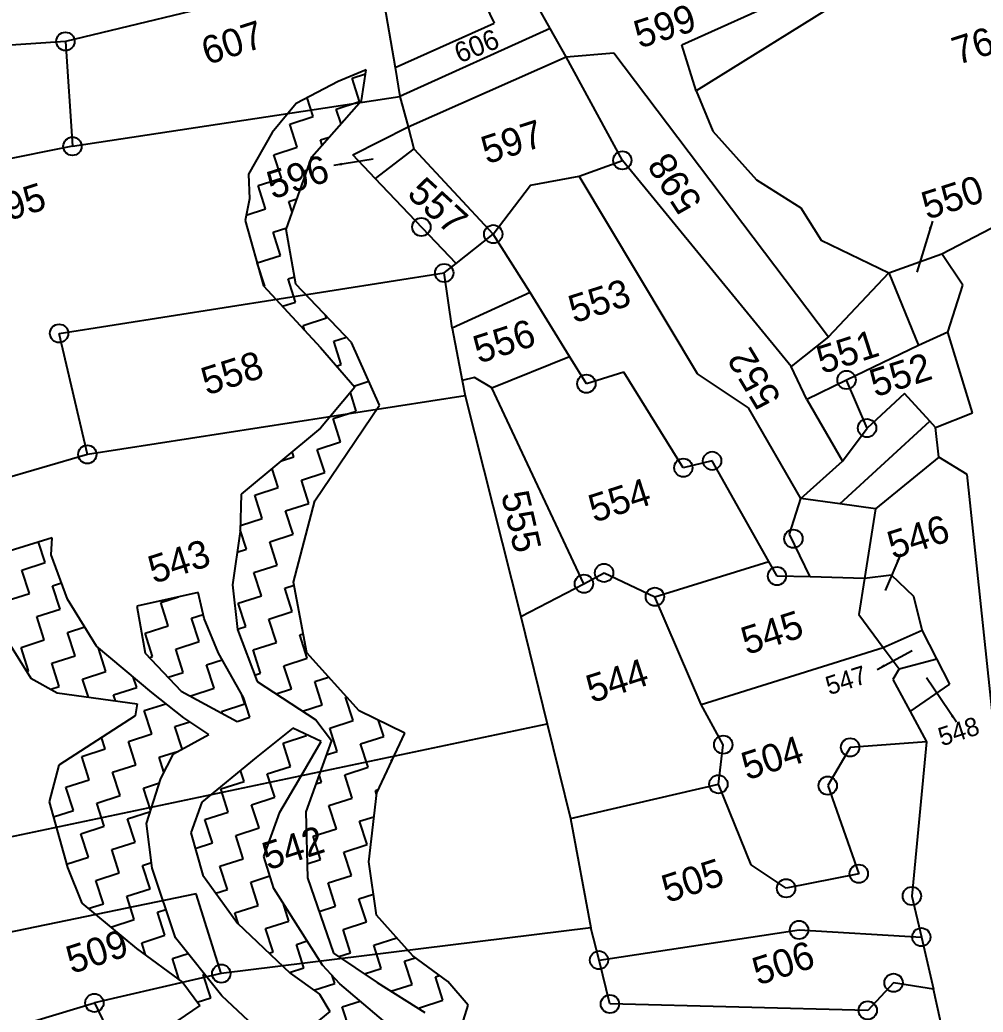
# Model space of a CAD drawing. Header units: metres. Extents: x 305262 to 307111, y 1940505 to 1944566.
# Drawn here: x 306001.3 to 306300.6, y 1942888.1 to 1943196.4 of the extents above; entities that cross this region are included whole.
import ezdxf

# ---------------------------------------------------------------- set-up
doc = ezdxf.new("R2010")
doc.units = ezdxf.units.M
doc.header["$MEASUREMENT"] = 0
for name, color, linetype in [('POLY_HATCH', 12, 'Continuous'), ('POLY_PARCEL', 6, 'Continuous'), ('TEXT_PARCEL', 7, 'Continuous')]:
    doc.layers.add(name, color=color, linetype=linetype)
doc.styles.get("Standard").update_dxf_attribs({"font": 'simplex.shx'})
doc.styles.add('TEXT_MAP', font='')
doc.styles.get('TEXT_MAP').set_extended_font_data('Kruti Dev 050')
doc.dimstyles.get("Standard").update_dxf_attribs({"dimtxt": 0.18, "dimasz": 0.18, "dimexe": 0.18, "dimexo": 0.0625, "dimgap": 0.09, "dimtad": 0, "dimtih": 1, "dimtoh": 1, "dimdec": 4, "dimzin": 0, "dimdsep": 46, "dimtxsty": 'Standard', "dimcen": 0.09, "dimadec": 0, "dimazin": 0, "dimtfac": 1, "dimtdec": 4, "dimtofl": 0, "dimtmove": 0, "dimatfit": 3, "dimfxl": 1, "dimtolj": 1, "dimtzin": 0, "dimarcsym": 0})

msp = doc.modelspace()

# ---------------------------------------------------------------- linework, layer by layer
for centre in [(306015.49, 1943189.76), (306017.67, 1943157.16), (306188.53, 1943152.79), (306126.08, 1943132.08), (306148.42, 1943129.86), (306133.17, 1943117.79), (306013.52, 1943099.02), (306177.35, 1943083.39), (306258.19, 1943084.55), (306264.57, 1943069.59), (306022.29, 1943061.43), (306216.44, 1943059.43), (306207.48, 1943057.27), (306241.69, 1943035.22), (306182.86, 1943024.62), (306236.59, 1943023.63), (306176.61, 1943021.24), (306198.64, 1943017.18), (306219.89, 1942971.24), (306259.32, 1942970.4), (306218.37, 1942958.96), (306252.34, 1942958.52), (306262.01, 1942931.14), (306239.42, 1942926.61), (306278.49, 1942924.22), (306243.44, 1942913.67), (306281.44, 1942911.44), (306181.28, 1942904.29), (306063.91, 1942900.12), (306272.8, 1942897.25), (306024.47, 1942891.02), (306184.69, 1942890.67), (306264.78, 1942888.69)]:
    msp.add_circle(centre, 2.85)
at = {"layer": 'POLY_HATCH'}
for p, q in [((306108.89, 1943180.91), (306100.26, 1943177.31)), ((306107.5, 1943171.41), (306108.89, 1943180.91)), ((306100.26, 1943177.31), (306087.22, 1943170.44)), ((306092.01, 1943153.88), (306107.5, 1943171.41)), ((306087.22, 1943170.44), (306079.67, 1943161.49)), ((306079.67, 1943161.49), (306072.36, 1943148.45)), ((306084.03, 1943131.27), (306092.01, 1943153.88)), ((306072.36, 1943148.45), (306072.66, 1943140.83)), ((306072.66, 1943140.83), (306071.34, 1943134.14)), ((306071.34, 1943134.14), (306071.34, 1943134.14)), ((306071.34, 1943134.14), (306077.08, 1943113.81)), ((306087.07, 1943114.35), (306084.03, 1943131.27)), ((306077.08, 1943113.81), (306094.74, 1943094.64)), ((306104.42, 1943096.15), (306087.07, 1943114.35)), ((306094.74, 1943094.64), (306105.4, 1943082.3)), ((306113.07, 1943076.75), (306104.42, 1943096.15)), ((306105.4, 1943082.3), (306094.79, 1943069.54)), ((306092.93, 1943047.03), (306113.07, 1943076.75)), ((306094.79, 1943069.54), (306070.09, 1943049.04)), ((306070.09, 1943049.04), (306069.8, 1943037.46)), ((306086.37, 1943021.68), (306092.93, 1943047.03)), ((306069.8, 1943037.46), (306067.36, 1943020.91)), ((306011.32, 1943035.49), (305986.27, 1943027.7)), ((306011.1, 1943030.21), (306011.32, 1943035.49)), ((306016.13, 1943016.48), (306011.1, 1943030.21)), ((306067.36, 1943020.91), (306068.91, 1943007.04)), ((306090.48, 1942999.76), (306086.37, 1943021.68)), ((306056.76, 1943018.55), (306037.66, 1943014.3)), ((306058.59, 1943010.48), (306056.76, 1943018.55)), ((306025.13, 1943001.87), (306016.13, 1943016.48)), ((306037.66, 1943014.3), (306040.27, 1942999.68)), ((305993.17, 1943010.41), (306004.72, 1942991.95)), ((306063.01, 1942999.62), (306058.59, 1943010.48)), ((306068.91, 1943007.04), (306075.02, 1942990.9)), ((306042.35, 1942987.45), (306025.13, 1943001.87)), ((306040.27, 1942999.68), (306051.42, 1942987.91)), ((306070.81, 1942985.86), (306063.01, 1942999.62)), ((306106.71, 1942981.73), (306090.48, 1942999.76)), ((306004.72, 1942991.95), (306012.88, 1942987.36)), ((306075.02, 1942990.9), (306093.29, 1942978.97)), ((306012.88, 1942987.36), (306037.8, 1942983.89)), ((306052.25, 1942979.58), (306042.35, 1942987.45)), ((306051.42, 1942987.91), (306068.88, 1942978.48)), ((306037.8, 1942983.89), (306037.12, 1942980.2)), ((306072.78, 1942979.74), (306070.81, 1942985.86)), ((306120.96, 1942974.83), (306106.71, 1942981.73)), ((306037.12, 1942980.2), (306013.44, 1942964.83)), ((306060.06, 1942974.42), (306052.25, 1942979.58)), ((306068.88, 1942978.48), (306072.78, 1942979.74)), ((306093.29, 1942978.97), (306098.12, 1942972.54)), ((306049.08, 1942968.43), (306060.06, 1942974.42)), ((306086.16, 1942976.37), (306074.71, 1942967.23)), ((306094.93, 1942972.24), (306086.16, 1942976.37)), ((306112.22, 1942956.25), (306120.96, 1942974.83)), ((306087.93, 1942960.07), (306094.93, 1942972.24)), ((306098.12, 1942972.54), (306090.21, 1942950.35)), ((306045.12, 1942960.71), (306049.08, 1942968.43)), ((306013.44, 1942964.83), (306010.41, 1942953.44)), ((306074.71, 1942967.23), (306057.83, 1942953.37)), ((306040.71, 1942946.71), (306045.12, 1942960.71)), ((306082.15, 1942950.28), (306087.93, 1942960.07)), ((306109.73, 1942934.88), (306112.22, 1942956.25)), ((306010.41, 1942953.44), (306016.15, 1942933.11)), ((306057.83, 1942953.37), (306054.45, 1942943.85)), ((306077.1, 1942936.48), (306082.15, 1942950.28)), ((306090.21, 1942950.35), (306090.72, 1942929.83)), ((306042.41, 1942932.83), (306040.71, 1942946.71)), ((306054.45, 1942943.85), (306058.19, 1942930.67)), ((306080.28, 1942926.59), (306077.1, 1942936.48)), ((306112.13, 1942918.29), (306109.73, 1942934.88)), ((306016.15, 1942933.11), (306020.54, 1942921.96)), ((306049.65, 1942911.27), (306042.41, 1942932.83)), ((306058.19, 1942930.67), (306068.93, 1942915.78)), ((306090.72, 1942929.83), (306098.82, 1942906.5)), ((306095.41, 1942902.69), (306080.28, 1942926.59)), ((306020.54, 1942921.96), (306037.61, 1942907.95)), ((306068.93, 1942915.78), (306085.34, 1942900.22)), ((306123.42, 1942905.62), (306112.13, 1942918.29)), ((306064.07, 1942893.19), (306049.65, 1942911.27)), ((306037.61, 1942907.95), (306051.99, 1942897.35)), ((306098.82, 1942906.5), (306112.38, 1942897.3)), ((306134.29, 1942897.62), (306123.42, 1942905.62)), ((306085.34, 1942900.22), (306094.38, 1942893.71)), ((306100.72, 1942896.96), (306095.41, 1942902.69)), ((306051.99, 1942897.35), (306057.23, 1942890.21)), ((306112.38, 1942897.3), (306127.2, 1942888.01)), ((306140.65, 1942890.32), (306134.29, 1942897.62)), ((306114.34, 1942885.47), (306100.72, 1942896.96)), ((306072.4, 1942885.43), (306064.07, 1942893.19)), ((306094.38, 1942893.71), (306097.61, 1942888.3)), ((306057.23, 1942890.21), (306042.95, 1942880.54)), ((306097.61, 1942888.3), (306071.69, 1942867.07)), ((306137.31, 1942879.9), (306140.65, 1942890.32))]:
    msp.add_line(p, q, dxfattribs=at)
at = {"layer": 'POLY_HATCH', "linetype": 'Continuous'}
for p, q in [((306104.56, 1943178.3), (306108.71, 1943179.63)), ((306106.89, 1943171.06), (306104.56, 1943178.3)), ((306092.41, 1943166.41), (306090.55, 1943172.19)), ((306099.65, 1943168.73), (306106.89, 1943171.06)), ((306101.12, 1943164.18), (306099.65, 1943168.73)), ((306085.17, 1943164.08), (306092.41, 1943166.41)), ((306087.5, 1943156.84), (306085.17, 1943164.08)), ((306094.74, 1943159.17), (306097.46, 1943160.04)), ((306095.26, 1943157.55), (306094.74, 1943159.17)), ((306080.26, 1943154.51), (306087.5, 1943156.84)), ((306082.59, 1943147.27), (306080.26, 1943154.51)), ((306089.83, 1943149.6), (306090.59, 1943149.85)), ((306075.35, 1943144.95), (306082.59, 1943147.27)), ((306090.15, 1943148.6), (306089.83, 1943149.6)), ((306077.68, 1943137.71), (306075.35, 1943144.95)), ((306084.92, 1943140.04), (306087.41, 1943140.84)), ((306071.67, 1943135.77), (306077.68, 1943137.71)), ((306085.97, 1943136.76), (306084.92, 1943140.04)), ((306080.01, 1943130.47), (306084.23, 1943131.83)), ((306082.33, 1943123.23), (306080.01, 1943130.47)), ((306075.1, 1943120.9), (306082.33, 1943123.23)), ((306077.42, 1943113.66), (306075.1, 1943120.9)), ((306084.66, 1943115.99), (306086.66, 1943116.63)), ((306086.99, 1943108.75), (306084.66, 1943115.99)), ((306077.26, 1943113.61), (306077.42, 1943113.66)), ((306082.94, 1943107.45), (306086.99, 1943108.75)), ((306089.32, 1943101.51), (306096.56, 1943103.84)), ((306096.56, 1943103.84), (306096.29, 1943104.68)), ((306089.8, 1943100), (306089.32, 1943101.51)), ((306098.88, 1943096.6), (306102.79, 1943097.86)), ((306101.21, 1943089.37), (306098.88, 1943096.6)), ((306099.71, 1943088.88), (306101.21, 1943089.37)), ((306105.11, 1943082.63), (306109.78, 1943084.13)), ((306105.87, 1943074.89), (306104.02, 1943080.64)), ((306098.63, 1943072.56), (306105.87, 1943074.89)), ((306100.95, 1943065.32), (306098.63, 1943072.56)), ((306093.72, 1943062.99), (306100.95, 1943065.32)), ((306082.59, 1943059.42), (306086.48, 1943060.67)), ((306086.48, 1943060.67), (306085.98, 1943062.23)), ((306096.04, 1943055.76), (306093.72, 1943062.99)), ((306081.57, 1943051.1), (306079.67, 1943056.99)), ((306088.8, 1943053.43), (306096.04, 1943055.76)), ((306091.13, 1943046.19), (306088.8, 1943053.43)), ((306074.33, 1943048.77), (306081.57, 1943051.1)), ((306076.66, 1943041.53), (306074.33, 1943048.77)), ((306083.89, 1943043.86), (306091.13, 1943046.19)), ((306086.22, 1943036.62), (306083.89, 1943043.86)), ((306069.84, 1943039.34), (306076.66, 1943041.53)), ((306071.74, 1943031.97), (306069.81, 1943037.98)), ((306078.98, 1943034.3), (306086.22, 1943036.62)), ((306009.18, 1943027.82), (306007.13, 1943034.19)), ((306081.31, 1943027.06), (306078.98, 1943034.3)), ((306068.85, 1943031.04), (306071.74, 1943031.97)), ((306001.94, 1943025.5), (306009.18, 1943027.82)), ((306074.07, 1943024.73), (306081.31, 1943027.06)), ((306004.27, 1943018.26), (306001.94, 1943025.5)), ((306076.4, 1943017.49), (306074.07, 1943024.73)), ((306011.51, 1943020.59), (306014.3, 1943021.48)), ((306013.83, 1943013.35), (306011.51, 1943020.59)), ((306083.64, 1943019.82), (306086.55, 1943020.75)), ((305997.03, 1943015.93), (306004.27, 1943018.26)), ((306069.16, 1943015.16), (306076.4, 1943017.49)), ((306085.97, 1943012.58), (306083.64, 1943019.82)), ((306045.12, 1943015.42), (306050.59, 1943017.18)), ((306047.44, 1943008.18), (306045.12, 1943015.42)), ((306071.49, 1943007.92), (306069.16, 1943015.16)), ((306006.6, 1943011.02), (306013.83, 1943013.35)), ((306037.88, 1943013.09), (306037.86, 1943013.14)), ((306037.87, 1943013.09), (306037.88, 1943013.09)), ((306054.68, 1943010.51), (306058.32, 1943011.68)), ((306078.73, 1943010.25), (306085.97, 1943012.58)), ((306008.92, 1943003.78), (306006.6, 1943011.02)), ((306040.21, 1943005.85), (306047.44, 1943008.18)), ((306057.01, 1943003.27), (306054.68, 1943010.51)), ((306081.05, 1943003.01), (306078.73, 1943010.25)), ((306016.16, 1943006.11), (306021.47, 1943007.81)), ((306018.49, 1942998.87), (306016.16, 1943006.11)), ((306042.53, 1942998.61), (306040.21, 1943005.85)), ((306068.9, 1943007.09), (306071.49, 1943007.92)), ((306088.29, 1943005.34), (306089.37, 1943005.69)), ((306090.62, 1942998.1), (306088.29, 1943005.34)), ((306001.69, 1943001.45), (306008.92, 1943003.78)), ((306049.77, 1943000.94), (306057.01, 1943003.27)), ((306073.82, 1943000.69), (306081.05, 1943003.01)), ((306004.01, 1942994.21), (306001.69, 1943001.45)), ((306011.25, 1942996.54), (306018.49, 1942998.87)), ((306025.73, 1943001.2), (306025.87, 1943001.24)), ((306028.06, 1942993.96), (306025.73, 1943001.2)), ((306052.1, 1942993.7), (306049.77, 1943000.94)), ((306076.14, 1942993.45), (306073.82, 1943000.69)), ((306013.58, 1942989.3), (306011.25, 1942996.54)), ((306041.57, 1942998.3), (306042.53, 1942998.61)), ((306059.34, 1942996.03), (306064.16, 1942997.58)), ((306061.67, 1942988.79), (306059.34, 1942996.03)), ((306083.38, 1942995.77), (306090.62, 1942998.1)), ((306085.71, 1942988.54), (306083.38, 1942995.77)), ((306003.42, 1942994.02), (306004.01, 1942994.21)), ((306020.82, 1942991.63), (306028.06, 1942993.96)), ((306047.37, 1942992.18), (306052.1, 1942993.7)), ((306074.28, 1942992.85), (306076.14, 1942993.45)), ((306022.63, 1942986.01), (306020.82, 1942991.63)), ((306037.62, 1942989.05), (306036.58, 1942992.28)), ((306092.95, 1942990.86), (306097.24, 1942992.24)), ((306095.28, 1942983.62), (306092.95, 1942990.86)), ((306010.94, 1942988.45), (306013.58, 1942989.3)), ((306030.38, 1942986.72), (306037.62, 1942989.05)), ((306030.99, 1942984.84), (306030.38, 1942986.72)), ((306054.43, 1942986.46), (306061.67, 1942988.79)), ((306054.5, 1942986.25), (306054.43, 1942986.46)), ((306071.23, 1942983.88), (306070.32, 1942986.72)), ((306080.97, 1942987.01), (306085.71, 1942988.54)), ((306039.95, 1942981.81), (306046.72, 1942983.98)), ((306063.99, 1942981.55), (306071.23, 1942983.88)), ((306089.17, 1942981.66), (306095.28, 1942983.62)), ((306102.51, 1942985.95), (306102.82, 1942986.05)), ((306104.84, 1942978.71), (306102.51, 1942985.95)), ((306042.28, 1942974.57), (306039.95, 1942981.81)), ((306064.16, 1942981.03), (306063.99, 1942981.55)), ((306049.52, 1942976.9), (306054.09, 1942978.37)), ((306097.6, 1942976.39), (306104.84, 1942978.71)), ((306114.41, 1942973.8), (306112.81, 1942978.78)), ((306035.04, 1942972.24), (306042.28, 1942974.57)), ((306051.77, 1942969.9), (306049.52, 1942976.9)), ((306083.13, 1942971.73), (306090.36, 1942974.06)), ((306090.36, 1942974.06), (306090.24, 1942974.45)), ((306099.93, 1942969.15), (306097.6, 1942976.39)), ((306027.8, 1942969.92), (306026.67, 1942973.42)), ((306037.37, 1942965), (306035.04, 1942972.24)), ((306085.45, 1942964.49), (306083.13, 1942971.73)), ((306107.17, 1942971.47), (306114.41, 1942973.8)), ((306109.5, 1942964.24), (306107.17, 1942971.47)), ((306020.56, 1942967.59), (306027.8, 1942969.92)), ((306044.61, 1942967.33), (306050.59, 1942969.26)), ((306096.52, 1942968.05), (306099.93, 1942969.15)), ((306022.89, 1942960.35), (306020.56, 1942967.59)), ((306030.13, 1942962.68), (306037.37, 1942965)), ((306046.11, 1942962.65), (306044.61, 1942967.33)), ((306116.74, 1942966.56), (306117.14, 1942966.69)), ((306116.87, 1942966.14), (306116.74, 1942966.56)), ((306032.46, 1942955.44), (306030.13, 1942962.68)), ((306070.98, 1942959.84), (306069.88, 1942963.26)), ((306078.21, 1942962.16), (306085.45, 1942964.49)), ((306080.54, 1942954.93), (306078.21, 1942962.16)), ((306095.02, 1942959.58), (306094.3, 1942961.82)), ((306102.26, 1942961.91), (306109.5, 1942964.24)), ((306104.59, 1942954.67), (306102.26, 1942961.91)), ((306015.65, 1942958.02), (306022.89, 1942960.35)), ((306039.69, 1942957.77), (306044.7, 1942959.37)), ((306063.74, 1942957.51), (306070.98, 1942959.84)), ((306093.31, 1942959.03), (306095.02, 1942959.58)), ((306017.98, 1942950.78), (306015.65, 1942958.02)), ((306041.97, 1942950.69), (306039.69, 1942957.77)), ((306066.07, 1942950.27), (306063.74, 1942957.51)), ((306111.82, 1942957), (306112.71, 1942957.28)), ((306112.18, 1942955.89), (306111.82, 1942957)), ((306025.22, 1942953.11), (306032.46, 1942955.44)), ((306027.54, 1942945.87), (306025.22, 1942953.11)), ((306073.3, 1942952.6), (306080.54, 1942954.93)), ((306075.63, 1942945.36), (306073.3, 1942952.6)), ((306097.35, 1942952.34), (306104.59, 1942954.67)), ((306011.73, 1942948.77), (306017.98, 1942950.78)), ((306034.78, 1942948.2), (306041.9, 1942950.49)), ((306058.83, 1942947.94), (306066.07, 1942950.27)), ((306099.68, 1942945.1), (306097.35, 1942952.34)), ((306037.11, 1942940.96), (306034.78, 1942948.2)), ((306061.15, 1942940.7), (306058.83, 1942947.94)), ((306106.91, 1942947.43), (306111.36, 1942948.86)), ((306109.24, 1942940.19), (306106.91, 1942947.43)), ((306020.31, 1942943.54), (306027.54, 1942945.87)), ((306022.63, 1942936.31), (306020.31, 1942943.54)), ((306068.39, 1942943.03), (306075.63, 1942945.36)), ((306092.44, 1942942.78), (306099.68, 1942945.1)), ((306029.87, 1942938.63), (306037.11, 1942940.96)), ((306055.83, 1942938.99), (306061.15, 1942940.7)), ((306070.72, 1942935.79), (306068.39, 1942943.03)), ((306094.76, 1942935.54), (306092.44, 1942942.78)), ((306102, 1942937.87), (306109.24, 1942940.19)), ((306032.2, 1942931.39), (306029.87, 1942938.63)), ((306104.33, 1942930.63), (306102, 1942937.87)), ((306015.86, 1942934.13), (306022.63, 1942936.31)), ((306039.44, 1942933.72), (306042.2, 1942934.61)), ((306063.48, 1942933.47), (306070.72, 1942935.79)), ((306090.61, 1942934.2), (306094.76, 1942935.54)), ((306024.96, 1942929.07), (306032.2, 1942931.39)), ((306041.77, 1942926.48), (306039.44, 1942933.72)), ((306065.81, 1942926.23), (306063.48, 1942933.47)), ((306027.29, 1942921.83), (306024.96, 1942929.07)), ((306073.05, 1942928.55), (306079.03, 1942930.48)), ((306075.38, 1942921.32), (306073.05, 1942928.55)), ((306097.09, 1942928.3), (306104.33, 1942930.63)), ((306099.42, 1942921.06), (306097.09, 1942928.3)), ((306034.53, 1942924.16), (306041.77, 1942926.48)), ((306062.23, 1942925.07), (306065.81, 1942926.23)), ((306106.66, 1942923.39), (306111.18, 1942924.84)), ((306022.56, 1942920.31), (306027.29, 1942921.83)), ((306036.85, 1942916.92), (306034.53, 1942924.16)), ((306084.94, 1942916.41), (306083.1, 1942922.14)), ((306108.99, 1942916.15), (306106.66, 1942923.39)), ((306044.09, 1942919.24), (306046.7, 1942920.08)), ((306046.42, 1942912.01), (306044.09, 1942919.24)), ((306068.14, 1942918.99), (306075.38, 1942921.32)), ((306069.27, 1942915.45), (306068.14, 1942918.99)), ((306094.33, 1942919.42), (306099.42, 1942921.06)), ((306029.62, 1942914.59), (306036.85, 1942916.92)), ((306077.7, 1942914.08), (306084.94, 1942916.41)), ((306101.75, 1942913.82), (306108.99, 1942916.15)), ((306029.65, 1942914.49), (306029.62, 1942914.59)), ((306080.03, 1942906.84), (306077.7, 1942914.08)), ((306104.07, 1942906.58), (306101.75, 1942913.82)), ((306039.18, 1942909.68), (306046.42, 1942912.01)), ((306040.4, 1942905.9), (306039.18, 1942909.68)), ((306087.27, 1942909.17), (306090.63, 1942910.25)), ((306111.31, 1942908.91), (306118.44, 1942911.2)), ((306048.75, 1942904.77), (306053.6, 1942906.33)), ((306078.78, 1942906.44), (306080.03, 1942906.84)), ((306089.6, 1942901.93), (306087.27, 1942909.17)), ((306100.42, 1942905.41), (306104.07, 1942906.58)), ((306113.64, 1942901.67), (306111.31, 1942908.91)), ((306050.87, 1942898.17), (306048.75, 1942904.77)), ((306120.88, 1942904), (306124.18, 1942905.06)), ((306123.21, 1942896.76), (306120.88, 1942904)), ((306085.08, 1942900.47), (306089.6, 1942901.93)), ((306108.41, 1942899.99), (306113.64, 1942901.67)), ((306058.31, 1942899.86), (306058.66, 1942899.97)), ((306060.64, 1942892.62), (306058.31, 1942899.86)), ((306092.68, 1942894.93), (306099.16, 1942897.02)), ((306099.16, 1942897.02), (306098.36, 1942899.5)), ((306130.45, 1942899.09), (306131.73, 1942899.5)), ((306132.77, 1942891.85), (306130.45, 1942899.09)), ((306116.62, 1942894.64), (306123.21, 1942896.76)), ((306056.45, 1942891.27), (306060.64, 1942892.62)), ((306101.49, 1942889.78), (306107.1, 1942891.58)), ((306125.53, 1942889.52), (306132.77, 1942891.85)), ((306103.82, 1942882.54), (306101.49, 1942889.78)), ((306125.72, 1942888.93), (306125.53, 1942889.52))]:
    msp.add_line(p, q, dxfattribs=at)
at = {"layer": 'POLY_PARCEL'}
for p, q in [((306271.77, 1943211.93), (306211.44, 1943174.39)), ((306113.31, 1943208.59), (306117.89, 1943181.62)), ((306078.42, 1943204.92), (306015.49, 1943189.76)), ((306144.26, 1943204.81), (306148.7, 1943195.42)), ((306206.97, 1943188.63), (306243.06, 1943204.94)), ((306166.13, 1943193.73), (306162.26, 1943200.56)), ((306117.89, 1943181.62), (306148.7, 1943195.42)), ((306166.13, 1943193.73), (306119.41, 1943172.66)), ((306171.12, 1943184.96), (306166.13, 1943193.73)), ((306015.49, 1943189.76), (305876.15, 1943180.43)), ((306015.49, 1943189.76), (306017.67, 1943157.16)), ((306211.44, 1943174.39), (306206.97, 1943188.63)), ((306121.97, 1943163.15), (306171.12, 1943184.96)), ((306171.12, 1943184.96), (306185.94, 1943186.23)), ((306188.53, 1943152.79), (306171.12, 1943184.96)), ((306185.94, 1943186.23), (306252.56, 1943097.95)), ((306117.89, 1943181.62), (306119.41, 1943172.66)), ((306017.67, 1943157.16), (306119.41, 1943172.66)), ((306119.41, 1943172.66), (306121.97, 1943163.15)), ((306211.44, 1943174.39), (306216.69, 1943161.85)), ((306104.78, 1943154.48), (306121.97, 1943163.15)), ((306121.97, 1943163.15), (306123.79, 1943156.36)), ((306216.69, 1943161.85), (306230.24, 1943146.71)), ((306017.67, 1943157.16), (305894.04, 1943132.47)), ((306123.79, 1943156.36), (306111.77, 1943147.13)), ((306123.79, 1943156.36), (306148.42, 1943129.86)), ((306111.77, 1943147.13), (306104.78, 1943154.48)), ((306175.12, 1943147.86), (306188.53, 1943152.79)), ((306241.03, 1943088.69), (306188.53, 1943152.79)), ((306136.88, 1943120.73), (306111.77, 1943147.13)), ((306160.01, 1943145.1), (306175.12, 1943147.86)), ((306211.91, 1943086.43), (306175.12, 1943147.86)), ((306230.24, 1943146.71), (306244.02, 1943138)), ((306148.42, 1943129.86), (306160.01, 1943145.1)), ((306244.02, 1943138), (306250.36, 1943127.99)), ((306287.79, 1943123.77), (306310.2, 1943135.44)), ((306136.88, 1943120.73), (306148.42, 1943129.86)), ((306159.89, 1943111.71), (306148.42, 1943129.86)), ((306250.36, 1943127.99), (306271.39, 1943117.82)), ((306271.39, 1943117.82), (306287.79, 1943123.77)), ((306294.36, 1943113.97), (306287.79, 1943123.77)), ((306133.17, 1943117.79), (306136.88, 1943120.73)), ((306013.52, 1943099.02), (306133.17, 1943117.79)), ((306135.67, 1943100.62), (306133.17, 1943117.79)), ((306252.56, 1943097.95), (306271.39, 1943117.82)), ((306271.39, 1943117.82), (306280.53, 1943095.3)), ((306289.69, 1943099.38), (306294.36, 1943113.97)), ((306159.89, 1943111.71), (306135.67, 1943100.62)), ((306172.14, 1943091.84), (306159.89, 1943111.71)), ((306135.67, 1943100.62), (306138.78, 1943084.34)), ((306022.29, 1943061.43), (306013.52, 1943099.02)), ((306252.56, 1943097.95), (306241.03, 1943088.69)), ((306289.69, 1943099.38), (306280.53, 1943095.3)), ((306297.3, 1943074.36), (306289.69, 1943099.38)), ((306280.53, 1943095.3), (306258.23, 1943084.46)), ((306147.95, 1943082.13), (306172.14, 1943091.84)), ((306177.35, 1943083.39), (306172.14, 1943091.84)), ((306245.88, 1943078.47), (306241.03, 1943088.69)), ((306142.61, 1943085.3), (306138.78, 1943084.34)), ((306147.95, 1943082.13), (306142.61, 1943085.3)), ((306189, 1943086.99), (306177.35, 1943083.39)), ((306207.48, 1943057.27), (306189, 1943086.99)), ((306227.71, 1943075.86), (306211.91, 1943086.43)), ((306138.78, 1943084.34), (306139.69, 1943079.62)), ((306176.61, 1943021.24), (306147.95, 1943082.13)), ((306258.23, 1943084.46), (306245.88, 1943078.47)), ((306264.57, 1943069.59), (306258.23, 1943084.46)), ((306139.69, 1943079.62), (306022.29, 1943061.43)), ((306139.69, 1943079.62), (306156.96, 1943011.11)), ((306276.22, 1943080.38), (306264.57, 1943069.59)), ((306284.03, 1943071.76), (306276.22, 1943080.38)), ((306243.96, 1943047.72), (306227.71, 1943075.86)), ((306245.88, 1943078.47), (306256.92, 1943059.36)), ((306285.81, 1943069.8), (306297.3, 1943074.36)), ((306256.11, 1943046.05), (306284.03, 1943071.76)), ((306285.81, 1943069.8), (306284.03, 1943071.76)), ((306286.92, 1943060.52), (306285.81, 1943069.8)), ((306256.92, 1943059.36), (306264.57, 1943069.59)), ((306022.29, 1943061.43), (305956.64, 1943042.19)), ((306286.92, 1943060.52), (306267.15, 1943044.53)), ((306295.7, 1943055.15), (306286.92, 1943060.52)), ((306216.44, 1943059.43), (306207.48, 1943057.27)), ((306234.06, 1943028.12), (306216.44, 1943059.43)), ((306243.96, 1943047.72), (306256.92, 1943059.36)), ((306312.93, 1942891.48), (306295.7, 1943055.15)), ((306240.46, 1943036.67), (306243.96, 1943047.72)), ((306256.11, 1943046.05), (306243.96, 1943047.72)), ((306267.15, 1943044.53), (306256.11, 1943046.05)), ((306267.15, 1943044.53), (306263.77, 1943022.87)), ((306246.89, 1943023.34), (306240.46, 1943036.67)), ((306198.64, 1943017.18), (306234.06, 1943028.12)), ((306236.59, 1943023.63), (306234.06, 1943028.12)), ((306176.61, 1943021.24), (306182.86, 1943024.62)), ((306182.86, 1943024.62), (306198.64, 1943017.18)), ((306246.89, 1943023.34), (306236.59, 1943023.63)), ((306272.22, 1943023.87), (306263.77, 1943022.87)), ((306279.08, 1943017.31), (306272.22, 1943023.87)), ((306156.96, 1943011.11), (306176.61, 1943021.24)), ((306263.77, 1943022.87), (306246.89, 1943023.34)), ((306263.77, 1943022.87), (306262.03, 1943011.68)), ((306281.74, 1943006.8), (306279.08, 1943017.31)), ((306213, 1942983.69), (306198.64, 1943017.18)), ((306156.96, 1943011.11), (306165.16, 1942977.76)), ((306262.03, 1943011.68), (306269.6, 1943001.45)), ((306269.6, 1943001.45), (306281.74, 1943006.8)), ((306286.3, 1942997.86), (306281.74, 1943006.8)), ((306213, 1942983.69), (306269.6, 1943001.45)), ((306269.6, 1943001.45), (306274.5, 1942994.84)), ((306274.5, 1942994.84), (306286.3, 1942997.86)), ((306290.31, 1942990), (306286.3, 1942997.86)), ((306274.5, 1942994.84), (306272.55, 1942991.48)), ((306272.55, 1942991.48), (306277.95, 1942981.57)), ((306277.95, 1942981.57), (306290.31, 1942990)), ((306219.89, 1942971.24), (306213, 1942983.69)), ((306277.95, 1942981.57), (306283.09, 1942972.15)), ((305971.47, 1942936.99), (306165.16, 1942977.76)), ((306165.16, 1942977.76), (306172.39, 1942948.34)), ((306218.37, 1942958.96), (306219.89, 1942971.24)), ((306283.09, 1942972.15), (306259.32, 1942970.4)), ((306283.09, 1942972.15), (306278.49, 1942924.22)), ((306259.32, 1942970.4), (306252.34, 1942958.52)), ((306172.39, 1942948.34), (306218.37, 1942958.96)), ((306228.58, 1942933.91), (306218.37, 1942958.96)), ((306252.34, 1942958.52), (306262.01, 1942931.14)), ((306172.39, 1942948.34), (306178.76, 1942914.34)), ((306239.42, 1942926.61), (306228.58, 1942933.91)), ((306262.01, 1942931.14), (306239.42, 1942926.61)), ((306056.14, 1942924.89), (305983.22, 1942909.84)), ((306063.91, 1942900.12), (306056.14, 1942924.89)), ((306278.49, 1942924.22), (306281.44, 1942911.44)), ((306178.76, 1942914.34), (306063.91, 1942900.12)), ((306181.28, 1942904.29), (306178.76, 1942914.34)), ((306181.28, 1942904.29), (306243.44, 1942913.67)), ((306243.44, 1942913.67), (306281.44, 1942911.44)), ((306281.44, 1942911.44), (306285.17, 1942895.25)), ((306184.69, 1942890.67), (306181.28, 1942904.29)), ((306063.91, 1942900.12), (306024.47, 1942891.02)), ((306272.8, 1942897.25), (306264.78, 1942888.69)), ((306285.17, 1942895.25), (306272.8, 1942897.25)), ((306291.49, 1942866.68), (306285.17, 1942895.25)), ((305991.86, 1942881.23), (306024.47, 1942891.02)), ((306024.47, 1942891.02), (306051.24, 1942836.04)), ((306264.78, 1942888.69), (306184.69, 1942890.67))]:
    msp.add_line(p, q, dxfattribs=at)

# ---------------------------------------------------------------- texts
at = {"layer": 'TEXT_PARCEL', "style": 'TEXT_MAP'}
for s, height, rotation, p in [('599', 8.621, 17.8251, (306193.85, 1943187.49)), ('607', 8.621, 17.8251, (306059.5, 1943182.35)), ('606', 6.251, 21.6226, (306137.9, 1943182.88)), ('764', 8.621, 17.8251, (306292.68, 1943182.36)), ('597', 8.621, 17.8251, (306146.39, 1943151.53)), ('596', 8.621, 17.8251, (306079.8, 1943140.63)), ('598', 8.621, 122.9084, (306213.61, 1943139.83)), ('557', 8.621, 317.5846, (306121.26, 1943141.93)), ('550', 8.621, 17.8251, (306283.23, 1943134.29)), ('595', 8.621, 17.8251, (305991.83, 1943131.99)), ('553', 8.621, 17.8251, (306173.52, 1943102.11)), ('556', 8.621, 17.8251, (306143.93, 1943089.59)), ('551', 8.621, 17.8251, (306250.62, 1943086.34)), ('552', 8.621, 121.1017, (306238.1, 1943078.96)), ('558', 8.621, 17.8251, (306059.4, 1943079.71)), ('552', 8.621, 17.8251, (306267.11, 1943079.13)), ('554', 8.621, 17.8251, (306179.74, 1943040.17)), ('555', 8.621, 282.9214, (306150.82, 1943049.05)), ('546', 8.621, 17.8251, (306272.61, 1943028.8)), ('543', 8.621, 17.8251, (306042.91, 1943021.18)), ('545', 8.621, 17.8251, (306227.17, 1942999.06)), ('544', 8.621, 17.8251, (306179, 1942984.14)), ('547', 5.748, 17.8251, (306252.81, 1942986.59)), ('548', 5.748, 17.8251, (306287.8, 1942970.7)), ('504', 8.621, 17.8251, (306227.25, 1942960.14)), ('542', 8.621, 17.8251, (306078.37, 1942932.16)), ('505', 8.621, 17.8251, (306202.48, 1942922.02)), ('509', 8.621, 17.8251, (306017.42, 1942899.97)), ('506', 8.621, 17.8251, (306230.66, 1942896.38))]:
    msp.add_text(s, height=height, rotation=rotation, dxfattribs=at).set_placement(p)

# ---------------------------------------------------------------- leaders
for points in [[(306098.9, 1943151.24), (306111.14, 1943153.29)], [(306284.89, 1943133.88), (306280.03, 1943118.06)], [(306275.04, 1943030.53), (306270.23, 1943019.09)], [(306267.69, 1942994.6), (306278.59, 1943000.53)], [(306292.35, 1942978.26), (306283.08, 1942991.98)]]:
    msp.add_leader(points, dimstyle='Standard', override={"dimtxt": 2.5, "dimasz": 2.5, "dimexe": 1.25, "dimexo": 0.625, "dimgap": 0.625, "dimtad": 1, "dimtih": 0, "dimtoh": 0, "dimzin": 8, "dimcen": 2.5, "dimtofl": 1})

doc.saveas('drawing.dxf')
